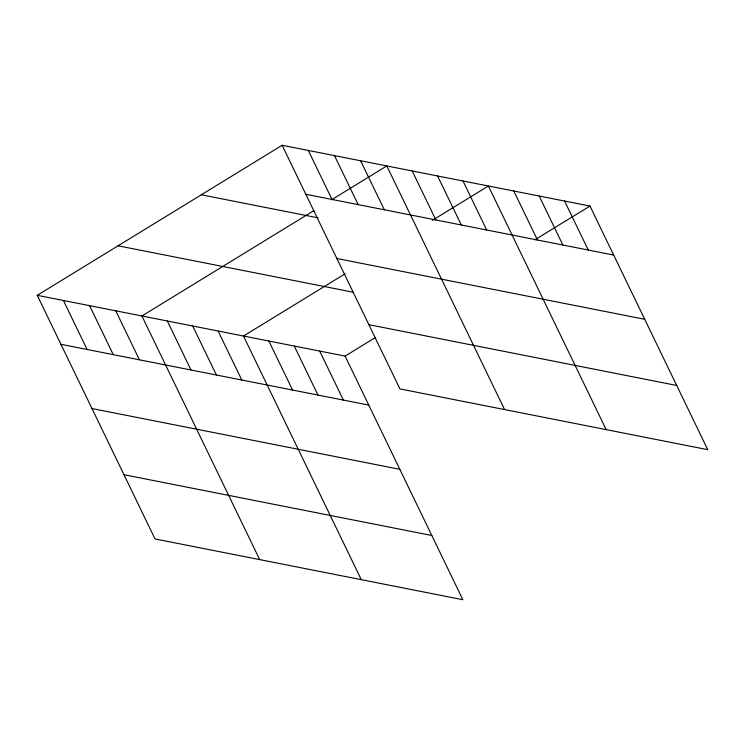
<?xml version="1.0" encoding="UTF-8"?>
<svg xmlns="http://www.w3.org/2000/svg" width="745" height="745" viewBox="0 0 745 745"><rect width="100%" height="100%" fill="white"/><g stroke="black" fill="none" stroke-linecap="round" stroke-linejoin="round"><path stroke-width="1.12" d="M37.25 295.318L345.084 356.091L462.859 599.725L155.025 538.942L37.25 295.318L282.141 145.275L589.975 206.058L707.75 449.682L399.916 388.909L282.141 145.275M313.878 210.621L141.913 315.982L259.688 559.607M331.618 199.753L386.804 165.939L504.579 409.573M345.131 273.769L243.494 336.032L361.269 579.666M432.212 220.418L488.394 185.999L606.169 429.632M345.084 356.091L375.638 337.373M534.789 239.871L589.975 206.058M305.832 194.287L613.666 255.06M201.327 194.79L318.134 217.857M336.88 258.506L644.714 319.288M118.064 245.803L353.018 292.189M368.868 324.68L676.702 385.463M60.941 344.32L368.775 405.094M91.989 408.549L399.823 469.322M123.977 474.714L431.811 535.497M564.58 201.038L588.271 250.05M539.184 196.028L562.875 245.031M513.789 191.018L537.48 240.02M462.999 180.988L486.681 229.991M437.594 175.969L461.285 224.971M412.199 170.959L435.89 219.961M360.636 160.78L384.327 209.783M334.477 155.612L358.168 204.614M308.309 150.443L332 199.446M319.689 351.081L343.38 400.084M294.294 346.062L317.975 395.074M268.898 341.052L292.58 390.054M218.099 331.022L241.79 380.024M192.704 326.012L216.395 375.014M167.308 320.993L190.999 369.995M115.745 310.814L139.436 359.816M89.577 305.646L113.268 354.648M63.418 300.477L87.109 349.489"/></g></svg>
